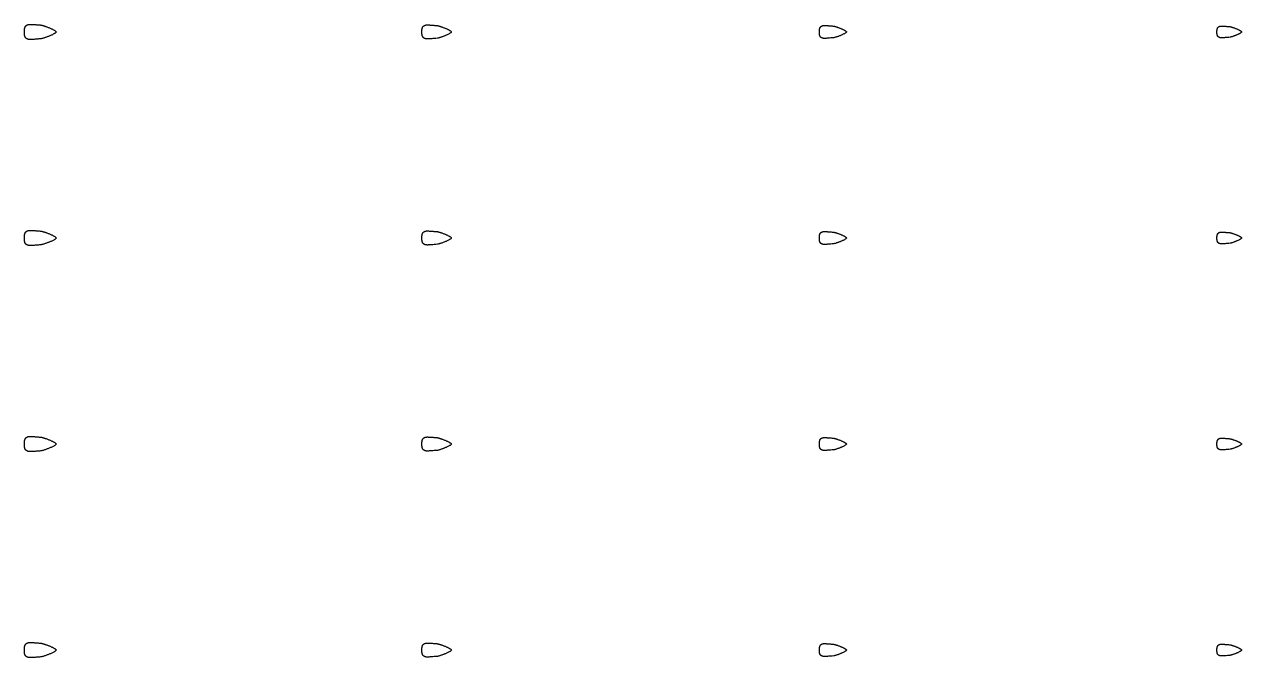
# Model space of a CAD drawing. Header units: inches. Extents: x -0.04 to 3.03, y -0.02 to 1.58.
import ezdxf

# ---------------------------------------------------------------- set-up
doc = ezdxf.new("R2010")
doc.units = ezdxf.units.IN
doc.header["$MEASUREMENT"] = 0

# ---------------------------------------------------------------- blocks, each defined once
blk = doc.blocks.new('eye_folds_108pct_v04')
blk.add_open_spline([(0, -0.0173), (0.0117, -0.0143), (0.0266, -0.0085), (0.0373, -0.0028), (0.0373, 0), (0.0373, 0.0028), (0.0266, 0.0085), (0.0117, 0.0143), (0, 0.0173), (-0.0216, 0.0189), (-0.0307, 0.02), (-0.0394, 0.0177), (-0.0428, 0.0089), (-0.0428, 0), (-0.0428, -0.0089), (-0.0395, -0.0176), (-0.0307, -0.02), (-0.0216, -0.0189), (0, -0.0173)], degree=4, knots=[0, 0, 0, 0, 0, 1, 1, 1, 1, 2, 2, 2, 2, 3, 4, 5, 6, 7, 8, 9, 9, 9, 9, 9])
blk = doc.blocks.new('eye_folds_100pct_v04')
blk.add_open_spline([(0, -0.016), (0.0108, -0.0132), (0.0246, -0.0079), (0.0346, -0.0026), (0.0346, 0), (0.0346, 0.0026), (0.0246, 0.0079), (0.0108, 0.0132), (0, 0.016), (-0.02, 0.0175), (-0.0285, 0.0185), (-0.0365, 0.0163), (-0.0396, 0.0082), (-0.0396, 0), (-0.0396, -0.0083), (-0.0365, -0.0163), (-0.0285, -0.0185), (-0.02, -0.0175), (0, -0.016)], degree=4, knots=[0, 0, 0, 0, 0, 1, 1, 1, 1, 2, 2, 2, 2, 3, 4, 5, 6, 7, 8, 9, 9, 9, 9, 9])
blk = doc.blocks.new('eye_folds_92pct_v04')
blk.add_open_spline([(0, -0.0147), (0.0099, -0.0122), (0.0227, -0.0072), (0.0318, -0.0024), (0.0318, 0), (0.0318, 0.0024), (0.0227, 0.0072), (0.0099, 0.0122), (0, 0.0147), (-0.0184, 0.0161), (-0.0262, 0.017), (-0.0336, 0.015), (-0.0365, 0.0076), (-0.0365, 0), (-0.0365, -0.0076), (-0.0336, -0.015), (-0.0262, -0.017), (-0.0184, -0.0161), (0, -0.0147)], degree=4, knots=[0, 0, 0, 0, 0, 1, 1, 1, 1, 2, 2, 2, 2, 3, 4, 5, 6, 7, 8, 9, 9, 9, 9, 9])
blk = doc.blocks.new('eye_folds_84pct_v04')
blk.add_open_spline([(0, -0.0134), (0.0091, -0.0111), (0.0207, -0.0066), (0.029, -0.0021), (0.029, 0), (0.029, 0.0021), (0.0207, 0.0066), (0.0091, 0.0111), (0, 0.0134), (-0.0168, 0.0147), (-0.0239, 0.0155), (-0.0307, 0.0137), (-0.0333, 0.0069), (-0.0333, 0), (-0.0333, -0.0069), (-0.0307, -0.0137), (-0.0239, -0.0155), (-0.0168, -0.0147), (0, -0.0134)], degree=4, knots=[0, 0, 0, 0, 0, 1, 1, 1, 1, 2, 2, 2, 2, 3, 4, 5, 6, 7, 8, 9, 9, 9, 9, 9])
blk = doc.blocks.new('*U8')
for name, p in [('eye_folds_108pct_v04', (-1.4931, 0.0001)), ('eye_folds_100pct_v04', (-0.4931, 0.0001)), ('eye_folds_92pct_v04', (0.5069, 0.0001)), ('eye_folds_84pct_v04', (1.5069, 0.0001))]:
    blk.add_blockref(name, p)
blk = doc.blocks.new('*U9')
at = {"color": 0, "linetype": 'ByBlock', "lineweight": -2, "transparency": 16777216}
for p in [(0, 1.56), (0, 1.04), (0, 0.52), (0, 0)]:
    blk.add_blockref('*U8', p, dxfattribs=at)

msp = doc.modelspace()

# ---------------------------------------------------------------- block references
msp.add_blockref('*U9', (1.4931, -0.0001))

doc.saveas('drawing.dxf')
